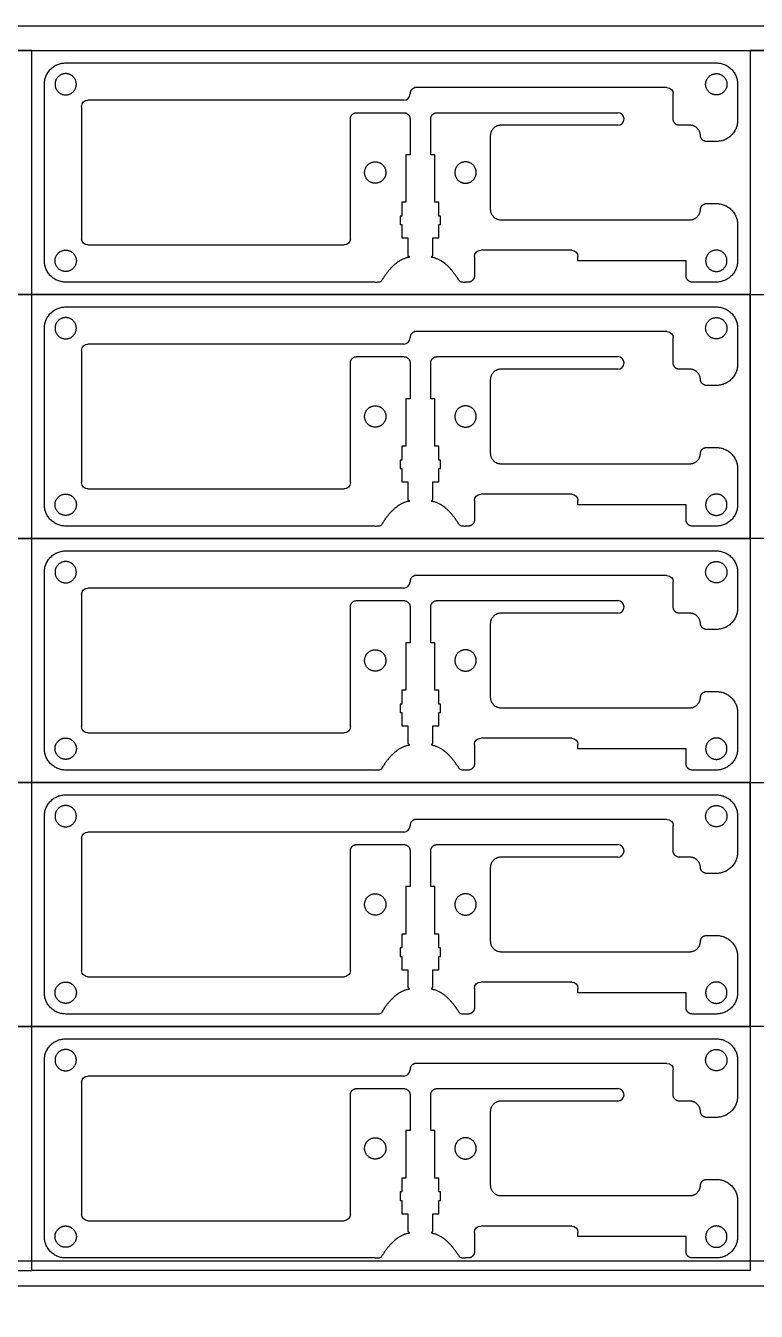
# Model space of a CAD drawing. Header units: millimetres. Extents: x 239 to 3341, y -97 to 676.
# Drawn here: x 2299.5 to 2476.1, y 201.9 to 512.8 of the extents above; entities that cross this region are included whole.
import ezdxf

# ---------------------------------------------------------------- set-up
doc = ezdxf.new("R2010")
doc.units = ezdxf.units.MM
doc.layers.add('Default', color=7, linetype='Continuous')
doc.layers.add('ESP', color=7, linetype='Continuous')

msp = doc.modelspace()

# ---------------------------------------------------------------- linework, layer by layer
at = {"layer": 'Default', "color": 5}
for p, q in [((2444.14, 490.27), (2444.14, 490.23)), ((2444.14, 431.27), (2444.14, 431.23)), ((2444.14, 372.27), (2444.14, 372.23)), ((2444.14, 313.27), (2444.14, 313.23)), ((2444.14, 254.27), (2444.14, 254.23))]:
    msp.add_line(p, q, dxfattribs=at)
at = {"layer": 'Default', "color": 1}
for points in [[(2306.58, 498.65), (2306.58, 501.22), (2309.16, 501.22), (2311.74, 501.22), (2311.74, 498.65), (2311.74, 496.07), (2309.16, 496.07), (2306.58, 496.07), (2306.58, 498.65)], [(2469.05, 498.65), (2469.05, 501.22), (2466.47, 501.22), (2463.89, 501.22), (2463.89, 498.65), (2463.89, 496.07), (2466.47, 496.07), (2469.05, 496.07), (2469.05, 498.65)], [(2381.43, 477.3), (2381.43, 474.72), (2384.01, 474.72), (2386.59, 474.72), (2386.59, 477.3), (2386.59, 479.88), (2384.01, 479.88), (2381.43, 479.88), (2381.43, 477.3)], [(2408.41, 477.3), (2408.41, 474.72), (2405.83, 474.72), (2403.25, 474.72), (2403.25, 477.3), (2403.25, 479.88), (2405.83, 479.88), (2408.41, 479.88), (2408.41, 477.3)], [(2306.58, 455.96), (2306.58, 453.38), (2309.16, 453.38), (2311.74, 453.38), (2311.74, 455.96), (2311.74, 458.54), (2309.16, 458.54), (2306.58, 458.54), (2306.58, 455.96)], [(2469.05, 455.96), (2469.05, 453.38), (2466.47, 453.38), (2463.89, 453.38), (2463.89, 455.96), (2463.89, 458.54), (2466.47, 458.54), (2469.05, 458.54), (2469.05, 455.96)], [(2306.58, 439.65), (2306.58, 442.22), (2309.16, 442.22), (2311.74, 442.22), (2311.74, 439.65), (2311.74, 437.07), (2309.16, 437.07), (2306.58, 437.07), (2306.58, 439.65)], [(2469.05, 439.65), (2469.05, 442.22), (2466.47, 442.22), (2463.89, 442.22), (2463.89, 439.65), (2463.89, 437.07), (2466.47, 437.07), (2469.05, 437.07), (2469.05, 439.65)], [(2381.43, 418.3), (2381.43, 415.72), (2384.01, 415.72), (2386.59, 415.72), (2386.59, 418.3), (2386.59, 420.88), (2384.01, 420.88), (2381.43, 420.88), (2381.43, 418.3)], [(2408.41, 418.3), (2408.41, 415.72), (2405.83, 415.72), (2403.25, 415.72), (2403.25, 418.3), (2403.25, 420.88), (2405.83, 420.88), (2408.41, 420.88), (2408.41, 418.3)], [(2306.58, 396.96), (2306.58, 394.38), (2309.16, 394.38), (2311.74, 394.38), (2311.74, 396.96), (2311.74, 399.54), (2309.16, 399.54), (2306.58, 399.54), (2306.58, 396.96)], [(2469.05, 396.96), (2469.05, 394.38), (2466.47, 394.38), (2463.89, 394.38), (2463.89, 396.96), (2463.89, 399.54), (2466.47, 399.54), (2469.05, 399.54), (2469.05, 396.96)], [(2306.58, 380.65), (2306.58, 383.22), (2309.16, 383.22), (2311.74, 383.22), (2311.74, 380.65), (2311.74, 378.07), (2309.16, 378.07), (2306.58, 378.07), (2306.58, 380.65)], [(2469.05, 380.65), (2469.05, 383.22), (2466.47, 383.22), (2463.89, 383.22), (2463.89, 380.65), (2463.89, 378.07), (2466.47, 378.07), (2469.05, 378.07), (2469.05, 380.65)], [(2381.43, 359.3), (2381.43, 356.72), (2384.01, 356.72), (2386.59, 356.72), (2386.59, 359.3), (2386.59, 361.88), (2384.01, 361.88), (2381.43, 361.88), (2381.43, 359.3)], [(2408.41, 359.3), (2408.41, 356.72), (2405.83, 356.72), (2403.25, 356.72), (2403.25, 359.3), (2403.25, 361.88), (2405.83, 361.88), (2408.41, 361.88), (2408.41, 359.3)], [(2306.58, 337.96), (2306.58, 335.38), (2309.16, 335.38), (2311.74, 335.38), (2311.74, 337.96), (2311.74, 340.54), (2309.16, 340.54), (2306.58, 340.54), (2306.58, 337.96)], [(2469.05, 337.96), (2469.05, 335.38), (2466.47, 335.38), (2463.89, 335.38), (2463.89, 337.96), (2463.89, 340.54), (2466.47, 340.54), (2469.05, 340.54), (2469.05, 337.96)], [(2306.58, 321.65), (2306.58, 324.22), (2309.16, 324.22), (2311.74, 324.22), (2311.74, 321.65), (2311.74, 319.07), (2309.16, 319.07), (2306.58, 319.07), (2306.58, 321.65)], [(2469.05, 321.65), (2469.05, 324.22), (2466.47, 324.22), (2463.89, 324.22), (2463.89, 321.65), (2463.89, 319.07), (2466.47, 319.07), (2469.05, 319.07), (2469.05, 321.65)], [(2381.43, 300.3), (2381.43, 297.72), (2384.01, 297.72), (2386.59, 297.72), (2386.59, 300.3), (2386.59, 302.88), (2384.01, 302.88), (2381.43, 302.88), (2381.43, 300.3)], [(2408.41, 300.3), (2408.41, 297.72), (2405.83, 297.72), (2403.25, 297.72), (2403.25, 300.3), (2403.25, 302.88), (2405.83, 302.88), (2408.41, 302.88), (2408.41, 300.3)], [(2306.58, 278.96), (2306.58, 276.38), (2309.16, 276.38), (2311.74, 276.38), (2311.74, 278.96), (2311.74, 281.54), (2309.16, 281.54), (2306.58, 281.54), (2306.58, 278.96)], [(2469.05, 278.96), (2469.05, 276.38), (2466.47, 276.38), (2463.89, 276.38), (2463.89, 278.96), (2463.89, 281.54), (2466.47, 281.54), (2469.05, 281.54), (2469.05, 278.96)], [(2306.58, 262.65), (2306.58, 265.22), (2309.16, 265.22), (2311.74, 265.22), (2311.74, 262.65), (2311.74, 260.07), (2309.16, 260.07), (2306.58, 260.07), (2306.58, 262.65)], [(2469.05, 262.65), (2469.05, 265.22), (2466.47, 265.22), (2463.89, 265.22), (2463.89, 262.65), (2463.89, 260.07), (2466.47, 260.07), (2469.05, 260.07), (2469.05, 262.65)], [(2381.43, 241.3), (2381.43, 238.72), (2384.01, 238.72), (2386.59, 238.72), (2386.59, 241.3), (2386.59, 243.88), (2384.01, 243.88), (2381.43, 243.88), (2381.43, 241.3)], [(2408.41, 241.3), (2408.41, 238.72), (2405.83, 238.72), (2403.25, 238.72), (2403.25, 241.3), (2403.25, 243.88), (2405.83, 243.88), (2408.41, 243.88), (2408.41, 241.3)], [(2306.58, 219.96), (2306.58, 217.38), (2309.16, 217.38), (2311.74, 217.38), (2311.74, 219.96), (2311.74, 222.54), (2309.16, 222.54), (2306.58, 222.54), (2306.58, 219.96)], [(2469.05, 219.96), (2469.05, 217.38), (2466.47, 217.38), (2463.89, 217.38), (2463.89, 219.96), (2463.89, 222.54), (2466.47, 222.54), (2469.05, 222.54), (2469.05, 219.96)]]:
    msp.add_rational_spline(points, [1, 0.707106781187, 1, 0.707106781187, 1, 0.707106781187, 1, 0.707106781187, 1], degree=2, knots=[0, 0, 0, 4.052164, 4.052164, 8.104327, 8.104327, 12.156491, 12.156491, 16.208655, 16.208655, 16.208655], dxfattribs=at)
at = {"layer": 'ESP', "color": 5}
for p, q in [((2304, 455.96), (2304, 498.65)), ((2471.63, 498.65), (2471.63, 489.96)), ((2379.5, 491.77), (2390.92, 491.77)), ((2411.83, 486.19), (2411.83, 468.41)), ((2466.47, 484.8), (2464.13, 484.8)), ((2464.13, 469.8), (2466.47, 469.8)), ((2414.37, 465.87), (2460.09, 465.87)), ((2471.63, 464.65), (2471.63, 455.96)), ((2406.5, 450.8), (2405.83, 450.8)), ((2466.47, 450.8), (2460.65, 450.8)), ((2304, 396.96), (2304, 439.65)), ((2471.63, 439.65), (2471.63, 430.96)), ((2379.5, 432.77), (2390.92, 432.77)), ((2411.83, 427.19), (2411.83, 409.41)), ((2466.47, 425.8), (2464.13, 425.8)), ((2464.13, 410.8), (2466.47, 410.8)), ((2414.37, 406.87), (2460.09, 406.87)), ((2471.63, 405.65), (2471.63, 396.96)), ((2406.5, 391.8), (2405.83, 391.8)), ((2466.47, 391.8), (2460.65, 391.8)), ((2304, 337.96), (2304, 380.65)), ((2471.63, 380.65), (2471.63, 371.96)), ((2379.5, 373.77), (2390.92, 373.77)), ((2411.83, 368.19), (2411.83, 350.41)), ((2466.47, 366.8), (2464.13, 366.8)), ((2464.13, 351.8), (2466.47, 351.8)), ((2414.37, 347.87), (2460.09, 347.87)), ((2471.63, 346.65), (2471.63, 337.96)), ((2406.5, 332.8), (2405.83, 332.8)), ((2466.47, 332.8), (2460.65, 332.8)), ((2304, 278.96), (2304, 321.65)), ((2471.63, 321.65), (2471.63, 312.96)), ((2379.5, 314.77), (2390.92, 314.77)), ((2411.83, 309.19), (2411.83, 291.41)), ((2466.47, 307.8), (2464.13, 307.8)), ((2464.13, 292.8), (2466.47, 292.8)), ((2414.37, 288.87), (2460.09, 288.87)), ((2471.63, 287.65), (2471.63, 278.96)), ((2406.5, 273.8), (2405.83, 273.8)), ((2466.47, 273.8), (2460.65, 273.8)), ((2304, 219.96), (2304, 262.65)), ((2471.63, 262.65), (2471.63, 253.96)), ((2379.5, 255.77), (2390.92, 255.77)), ((2411.83, 250.19), (2411.83, 232.41)), ((2466.47, 248.8), (2464.13, 248.8)), ((2464.13, 233.8), (2466.47, 233.8)), ((2414.37, 229.87), (2460.09, 229.87)), ((2471.63, 228.65), (2471.63, 219.96)), ((2406.5, 214.8), (2405.83, 214.8)), ((2466.47, 214.8), (2460.65, 214.8))]:
    msp.add_line(p, q, dxfattribs=at)
at = {"layer": 'ESP'}
for points in [[(2121.36, 512.8), (3340.56, 512.8), (3340.56, -96.8), (2121.36, -96.8)], [(2121.36, 512.8), (2730.96, 512.8), (2730.96, 208), (2121.36, 208)], [(2127.36, 506.8), (2724.96, 506.8), (2724.96, 214), (2127.36, 214)], [(2127.36, 447.8), (2301, 447.8), (2301, 506.8), (2127.36, 506.8)], [(2474.63, 447.8), (2301, 447.8), (2301, 506.8), (2474.63, 506.8)], [(2474.63, 447.8), (2648.27, 447.8), (2648.27, 506.8), (2474.63, 506.8)], [(2127.36, 388.8), (2301, 388.8), (2301, 447.8), (2127.36, 447.8)], [(2474.63, 388.8), (2301, 388.8), (2301, 447.8), (2474.63, 447.8)], [(2648.27, 388.8), (2474.63, 388.8), (2474.63, 447.8), (2648.27, 447.8)], [(2127.36, 329.8), (2301, 329.8), (2301, 388.8), (2127.36, 388.8)], [(2474.63, 329.8), (2301, 329.8), (2301, 388.8), (2474.63, 388.8)], [(2474.63, 329.8), (2648.27, 329.8), (2648.27, 388.8), (2474.63, 388.8)], [(2127.36, 270.8), (2301, 270.8), (2301, 329.8), (2127.36, 329.8)], [(2474.63, 270.8), (2301, 270.8), (2301, 329.8), (2474.63, 329.8)], [(2648.27, 270.8), (2474.63, 270.8), (2474.63, 329.8), (2648.27, 329.8)], [(2127.36, 211.8), (2301, 211.8), (2301, 270.8), (2127.36, 270.8)], [(2474.63, 211.8), (2301, 211.8), (2301, 270.8), (2474.63, 270.8)]]:
    msp.add_lwpolyline(points, close=True, dxfattribs=at)
at = {"layer": 'ESP', "color": 5}
for points in [[(2309.16, 503.8), (2348, 503.8), (2466.47, 503.8)], [(2390.92, 494.8), (2378, 494.8), (2348, 494.8), (2314.5, 494.8)], [(2456.04, 490.23), (2456.04, 493.3), (2456.04, 496.34)], [(2313, 493.3), (2313, 461.3)], [(2378, 461.3), (2378, 490.27)], [(2392.42, 490.27), (2392.42, 481.6), (2391.42, 481.6), (2391.42, 470.11), (2390.42, 470.11), (2390.42, 466.77), (2390.01, 466.77), (2390.01, 464.74), (2390.42, 464.74), (2390.42, 461.5), (2391.92, 461.5), (2391.92, 457.26), (2392.17, 457), (2392.17, 456.78)], [(2397.66, 456.78), (2397.66, 457), (2397.91, 457.26), (2397.91, 461.5), (2399.41, 461.5), (2399.41, 464.74), (2399.82, 464.74), (2399.82, 466.77), (2399.41, 466.77), (2399.41, 470.11), (2398.42, 470.11), (2398.42, 481.6), (2397.42, 481.6), (2397.42, 490.27)], [(2314.5, 459.8), (2348, 459.8), (2376.5, 459.8)], [(2431.5, 458.5), (2409.5, 458.5)], [(2408, 457), (2408, 455.96), (2408, 453.11), (2408, 452.3)], [(2459.15, 452.3), (2459.15, 452.71), (2459.15, 455.96), (2433, 455.96), (2433, 457)], [(2384, 450.8), (2348, 450.8), (2309.16, 450.8)], [(2309.16, 444.8), (2348, 444.8), (2466.47, 444.8)], [(2390.92, 435.8), (2378, 435.8), (2348, 435.8), (2314.5, 435.8)], [(2456.04, 431.23), (2456.04, 434.3), (2456.04, 437.34)], [(2313, 434.3), (2313, 402.3)], [(2378, 402.3), (2378, 431.27)], [(2392.42, 431.27), (2392.42, 422.6), (2391.42, 422.6), (2391.42, 411.11), (2390.42, 411.11), (2390.42, 407.77), (2390.01, 407.77), (2390.01, 405.74), (2390.42, 405.74), (2390.42, 402.5), (2391.92, 402.5), (2391.92, 398.26), (2392.17, 398), (2392.17, 397.78)], [(2397.66, 397.78), (2397.66, 398), (2397.91, 398.26), (2397.91, 402.5), (2399.41, 402.5), (2399.41, 405.74), (2399.82, 405.74), (2399.82, 407.77), (2399.41, 407.77), (2399.41, 411.11), (2398.42, 411.11), (2398.42, 422.6), (2397.42, 422.6), (2397.42, 431.27)], [(2314.5, 400.8), (2348, 400.8), (2376.5, 400.8)], [(2408, 398), (2408, 396.96), (2408, 394.11), (2408, 393.3)], [(2431.5, 399.5), (2409.5, 399.5)], [(2459.15, 393.3), (2459.15, 393.71), (2459.15, 396.96), (2433, 396.96), (2433, 398)], [(2384, 391.8), (2348, 391.8), (2309.16, 391.8)], [(2309.16, 385.8), (2348, 385.8), (2466.47, 385.8)], [(2390.92, 376.8), (2378, 376.8), (2348, 376.8), (2314.5, 376.8)], [(2456.04, 372.23), (2456.04, 375.3), (2456.04, 378.34)], [(2313, 375.3), (2313, 343.3)], [(2378, 343.3), (2378, 372.27)], [(2392.42, 372.27), (2392.42, 363.6), (2391.42, 363.6), (2391.42, 352.11), (2390.42, 352.11), (2390.42, 348.77), (2390.01, 348.77), (2390.01, 346.74), (2390.42, 346.74), (2390.42, 343.5), (2391.92, 343.5), (2391.92, 339.26), (2392.17, 339), (2392.17, 338.78)], [(2397.66, 338.78), (2397.66, 339), (2397.91, 339.26), (2397.91, 343.5), (2399.41, 343.5), (2399.41, 346.74), (2399.82, 346.74), (2399.82, 348.77), (2399.41, 348.77), (2399.41, 352.11), (2398.42, 352.11), (2398.42, 363.6), (2397.42, 363.6), (2397.42, 372.27)], [(2314.5, 341.8), (2348, 341.8), (2376.5, 341.8)], [(2408, 339), (2408, 337.96), (2408, 335.11), (2408, 334.3)], [(2431.5, 340.5), (2409.5, 340.5)], [(2459.15, 334.3), (2459.15, 334.71), (2459.15, 337.96), (2433, 337.96), (2433, 339)], [(2384, 332.8), (2348, 332.8), (2309.16, 332.8)], [(2309.16, 326.8), (2348, 326.8), (2466.47, 326.8)], [(2390.92, 317.8), (2378, 317.8), (2348, 317.8), (2314.5, 317.8)], [(2456.04, 313.23), (2456.04, 316.3), (2456.04, 319.34)], [(2313, 316.3), (2313, 284.3)], [(2378, 284.3), (2378, 313.27)], [(2392.42, 313.27), (2392.42, 304.6), (2391.42, 304.6), (2391.42, 293.11), (2390.42, 293.11), (2390.42, 289.77), (2390.01, 289.77), (2390.01, 287.74), (2390.42, 287.74), (2390.42, 284.5), (2391.92, 284.5), (2391.92, 280.26), (2392.17, 280), (2392.17, 279.78)], [(2397.66, 279.78), (2397.66, 280), (2397.91, 280.26), (2397.91, 284.5), (2399.41, 284.5), (2399.41, 287.74), (2399.82, 287.74), (2399.82, 289.77), (2399.41, 289.77), (2399.41, 293.11), (2398.42, 293.11), (2398.42, 304.6), (2397.42, 304.6), (2397.42, 313.27)], [(2314.5, 282.8), (2348, 282.8), (2376.5, 282.8)], [(2408, 280), (2408, 278.96), (2408, 276.11), (2408, 275.3)], [(2431.5, 281.5), (2409.5, 281.5)], [(2459.15, 275.3), (2459.15, 275.71), (2459.15, 278.96), (2433, 278.96), (2433, 280)], [(2384, 273.8), (2348, 273.8), (2309.16, 273.8)], [(2309.16, 267.8), (2348, 267.8), (2466.47, 267.8)], [(2390.92, 258.8), (2378, 258.8), (2348, 258.8), (2314.5, 258.8)], [(2456.04, 254.23), (2456.04, 257.3), (2456.04, 260.34)], [(2313, 257.3), (2313, 225.3)], [(2378, 225.3), (2378, 254.27)], [(2392.42, 254.27), (2392.42, 245.6), (2391.42, 245.6), (2391.42, 234.11), (2390.42, 234.11), (2390.42, 230.77), (2390.01, 230.77), (2390.01, 228.74), (2390.42, 228.74), (2390.42, 225.5), (2391.92, 225.5), (2391.92, 221.26), (2392.17, 221), (2392.17, 220.78)], [(2397.66, 220.78), (2397.66, 221), (2397.91, 221.26), (2397.91, 225.5), (2399.41, 225.5), (2399.41, 228.74), (2399.82, 228.74), (2399.82, 230.77), (2399.41, 230.77), (2399.41, 234.11), (2398.42, 234.11), (2398.42, 245.6), (2397.42, 245.6), (2397.42, 254.27)], [(2314.5, 223.8), (2348, 223.8), (2376.5, 223.8)], [(2408, 221), (2408, 219.96), (2408, 217.11), (2408, 216.3)], [(2431.5, 222.5), (2409.5, 222.5)], [(2459.15, 216.3), (2459.15, 216.71), (2459.15, 219.96), (2433, 219.96), (2433, 221)], [(2384, 214.8), (2348, 214.8), (2309.16, 214.8)]]:
    msp.add_lwpolyline(points, dxfattribs=at)
for points in [[(2392.42, 496.3), (2392.42, 496.34)], [(2392.42, 437.3), (2392.42, 437.34)], [(2392.42, 378.3), (2392.42, 378.34)], [(2392.42, 319.3), (2392.42, 319.34)], [(2392.42, 260.3), (2392.42, 260.34)]]:
    msp.add_lwpolyline(points, close=True, dxfattribs=at)
at = {"layer": 'ESP', "color": 5, "extrusion": (0, 0, -1)}
for centre, start, end in [((-2454.54, 496.34), 90, 180), ((-2314.5, 493.3), 0, 90), ((-2314.5, 461.3), 270, 0), ((-2376.5, 461.3), 180, 270), ((-2409.5, 457), 360, 90), ((-2431.5, 457), 90, 180), ((-2454.54, 437.34), 90, 180), ((-2314.5, 434.3), 0, 90), ((-2314.5, 402.3), 270, 0), ((-2376.5, 402.3), 180, 270), ((-2409.5, 398), 360, 90), ((-2431.5, 398), 90, 180), ((-2454.54, 378.34), 90, 180), ((-2314.5, 375.3), 0, 90), ((-2314.5, 343.3), 270, 0), ((-2376.5, 343.3), 180, 270), ((-2409.5, 339), 360, 90), ((-2431.5, 339), 90, 180), ((-2454.54, 319.34), 90, 180), ((-2314.5, 316.3), 0, 90), ((-2314.5, 284.3), 270, 0), ((-2376.5, 284.3), 180, 270), ((-2409.5, 280), 360, 90), ((-2431.5, 280), 90, 180), ((-2454.54, 260.34), 90, 180), ((-2314.5, 257.3), 0, 90), ((-2314.5, 225.3), 270, 0), ((-2376.5, 225.3), 180, 270), ((-2409.5, 221), 360, 90), ((-2431.5, 221), 90, 180)]:
    msp.add_arc(centre, 1.5, start, end, dxfattribs=at)
at = {"layer": 'ESP', "color": 5}
for centre, radius, start, end in [((2390.92, 496.3), 1.5, 270, 0), ((2442.64, 490.25), 1.52, 270, 90), ((2384, 461.26), 10.45, 270, 275.047), ((2384.84, 451.76), 0.914, 275.047, 328.5465), ((2404.99, 451.76), 0.914, 211.4535, 264.9521), ((2405.83, 461.26), 10.45, 264.9521, 270), ((2390.92, 437.3), 1.5, 270, 0), ((2442.64, 431.25), 1.52, 270, 90), ((2384, 402.26), 10.45, 270, 275.047), ((2384.84, 392.76), 0.914, 275.047, 328.5465), ((2404.99, 392.76), 0.914, 211.4535, 264.9521), ((2405.83, 402.26), 10.45, 264.9521, 270), ((2390.92, 378.3), 1.5, 270, 0), ((2442.64, 372.25), 1.52, 270, 90), ((2384, 343.26), 10.45, 270, 275.047), ((2384.84, 333.76), 0.914, 275.047, 328.5465), ((2404.99, 333.76), 0.914, 211.4535, 264.9521), ((2405.83, 343.26), 10.45, 264.9521, 270), ((2390.92, 319.3), 1.5, 270, 0), ((2442.64, 313.25), 1.52, 270, 90), ((2384, 284.26), 10.45, 270, 275.047), ((2384.84, 274.76), 0.914, 275.047, 328.5465), ((2404.99, 274.76), 0.914, 211.4535, 264.9521), ((2405.83, 284.26), 10.45, 264.9521, 270), ((2390.92, 260.3), 1.5, 270, 0), ((2442.64, 254.25), 1.52, 270, 90), ((2384, 225.26), 10.45, 270, 275.047), ((2384.84, 215.76), 0.914, 275.047, 328.5465), ((2404.99, 215.76), 0.914, 211.4535, 264.9521), ((2405.83, 225.26), 10.45, 264.9521, 270)]:
    msp.add_arc(centre, radius, start, end, dxfattribs=at)
for points, weights in [([(2304, 498.65), (2304, 503.8), (2309.16, 503.8)], [1, 0.707106781187, 1]), ([(2466.47, 503.8), (2471.63, 503.8), (2471.63, 498.65)], [1, 0.707106781187, 1]), ([(2378, 490.27), (2378, 491.77), (2379.5, 491.77)], [1, 0.707106781186, 1]), ([(2390.92, 491.77), (2392.42, 491.77), (2392.42, 490.27)], [1, 0.707106781186, 1]), ([(2397.42, 490.27), (2397.42, 491.77), (2398.92, 491.77)], [1.00000237525, 0.707108460738, 1.00000237525]), ([(2414.37, 488.73), (2411.83, 488.73), (2411.83, 486.19)], [1.00000237525, 0.707108460738, 1.00000237525]), ([(2457.54, 488.73), (2456.04, 488.73), (2456.04, 490.23)], [1, 0.707106781187, 1]), ([(2462.63, 486.26), (2462.56, 488.73), (2460.09, 488.73)], [1, 0.716668585461, 1]), ([(2471.63, 489.96), (2471.63, 484.8), (2466.47, 484.8)], [1, 0.707106781186, 1]), ([(2464.13, 484.8), (2462.67, 484.8), (2462.63, 486.26)], [1, 0.716668585461, 1]), ([(2462.63, 468.35), (2462.67, 469.8), (2464.13, 469.8)], [1.00000237525, 0.716670287724, 1.00000237525]), ([(2466.47, 469.8), (2471.63, 469.8), (2471.63, 464.65)], [1.00000237525, 0.707108460739, 1.00000237525]), ([(2411.83, 468.41), (2411.83, 465.87), (2414.37, 465.87)], [1.00000237525, 0.707108460738, 1.00000237525]), ([(2460.09, 465.87), (2462.56, 465.87), (2462.63, 468.35)], [1.00000237525, 0.716670287724, 1.00000237525]), ([(2309.16, 450.8), (2304, 450.8), (2304, 455.96)], [1, 0.707106781187, 1]), ([(2392.17, 456.78), (2388.63, 456.21), (2385.62, 451.28)], [1, 0.979064273689, 1]), ([(2404.21, 451.28), (2401.2, 456.21), (2397.66, 456.78)], [1.00000237525, 0.979066609271, 1.00000237525]), ([(2471.63, 455.96), (2471.63, 450.8), (2466.47, 450.8)], [1.00000237525, 0.707108460738, 1.00000237525]), ([(2408, 452.3), (2408, 450.8), (2406.5, 450.8)], [1, 0.707106781187, 1]), ([(2460.65, 450.8), (2459.15, 450.8), (2459.15, 452.3)], [1.00000237525, 0.707108460738, 1.00000237525]), ([(2304, 439.65), (2304, 444.8), (2309.16, 444.8)], [1, 0.707106781187, 1]), ([(2466.47, 444.8), (2471.63, 444.8), (2471.63, 439.65)], [1, 0.707106781187, 1]), ([(2378, 431.27), (2378, 432.77), (2379.5, 432.77)], [1, 0.707106781186, 1]), ([(2390.92, 432.77), (2392.42, 432.77), (2392.42, 431.27)], [1, 0.707106781186, 1]), ([(2397.42, 431.27), (2397.42, 432.77), (2398.92, 432.77)], [1.00000237525, 0.707108460738, 1.00000237525]), ([(2414.37, 429.73), (2411.83, 429.73), (2411.83, 427.19)], [1.00000237525, 0.707108460738, 1.00000237525]), ([(2457.54, 429.73), (2456.04, 429.73), (2456.04, 431.23)], [1, 0.707106781187, 1]), ([(2462.63, 427.26), (2462.56, 429.73), (2460.09, 429.73)], [1, 0.716668585461, 1]), ([(2471.63, 430.96), (2471.63, 425.8), (2466.47, 425.8)], [1, 0.707106781186, 1]), ([(2464.13, 425.8), (2462.67, 425.8), (2462.63, 427.26)], [1, 0.716668585461, 1]), ([(2462.63, 409.35), (2462.67, 410.8), (2464.13, 410.8)], [1.00000237525, 0.716670287724, 1.00000237525]), ([(2466.47, 410.8), (2471.63, 410.8), (2471.63, 405.65)], [1.00000237525, 0.707108460739, 1.00000237525]), ([(2411.83, 409.41), (2411.83, 406.87), (2414.37, 406.87)], [1.00000237525, 0.707108460738, 1.00000237525]), ([(2460.09, 406.87), (2462.56, 406.87), (2462.63, 409.35)], [1.00000237525, 0.716670287724, 1.00000237525]), ([(2309.16, 391.8), (2304, 391.8), (2304, 396.96)], [1, 0.707106781187, 1]), ([(2392.17, 397.78), (2388.63, 397.21), (2385.62, 392.28)], [1, 0.979064273689, 1]), ([(2404.21, 392.28), (2401.2, 397.21), (2397.66, 397.78)], [1.00000237525, 0.979066609271, 1.00000237525]), ([(2471.63, 396.96), (2471.63, 391.8), (2466.47, 391.8)], [1.00000237525, 0.707108460738, 1.00000237525]), ([(2408, 393.3), (2408, 391.8), (2406.5, 391.8)], [1, 0.707106781187, 1]), ([(2460.65, 391.8), (2459.15, 391.8), (2459.15, 393.3)], [1.00000237525, 0.707108460738, 1.00000237525]), ([(2304, 380.65), (2304, 385.8), (2309.16, 385.8)], [1, 0.707106781187, 1]), ([(2466.47, 385.8), (2471.63, 385.8), (2471.63, 380.65)], [1, 0.707106781187, 1]), ([(2378, 372.27), (2378, 373.77), (2379.5, 373.77)], [1, 0.707106781186, 1]), ([(2390.92, 373.77), (2392.42, 373.77), (2392.42, 372.27)], [1, 0.707106781186, 1]), ([(2397.42, 372.27), (2397.42, 373.77), (2398.92, 373.77)], [1.00000237525, 0.707108460738, 1.00000237525]), ([(2414.37, 370.73), (2411.83, 370.73), (2411.83, 368.19)], [1.00000237525, 0.707108460738, 1.00000237525]), ([(2457.54, 370.73), (2456.04, 370.73), (2456.04, 372.23)], [1, 0.707106781187, 1]), ([(2462.63, 368.26), (2462.56, 370.73), (2460.09, 370.73)], [1, 0.716668585461, 1]), ([(2471.63, 371.96), (2471.63, 366.8), (2466.47, 366.8)], [1, 0.707106781186, 1]), ([(2464.13, 366.8), (2462.67, 366.8), (2462.63, 368.26)], [1, 0.716668585461, 1]), ([(2462.63, 350.35), (2462.67, 351.8), (2464.13, 351.8)], [1.00000237525, 0.716670287724, 1.00000237525]), ([(2466.47, 351.8), (2471.63, 351.8), (2471.63, 346.65)], [1.00000237525, 0.707108460739, 1.00000237525]), ([(2411.83, 350.41), (2411.83, 347.87), (2414.37, 347.87)], [1.00000237525, 0.707108460738, 1.00000237525]), ([(2460.09, 347.87), (2462.56, 347.87), (2462.63, 350.35)], [1.00000237525, 0.716670287724, 1.00000237525]), ([(2309.16, 332.8), (2304, 332.8), (2304, 337.96)], [1, 0.707106781187, 1]), ([(2392.17, 338.78), (2388.63, 338.21), (2385.62, 333.28)], [1, 0.979064273689, 1]), ([(2404.21, 333.28), (2401.2, 338.21), (2397.66, 338.78)], [1.00000237525, 0.979066609271, 1.00000237525]), ([(2471.63, 337.96), (2471.63, 332.8), (2466.47, 332.8)], [1.00000237525, 0.707108460738, 1.00000237525]), ([(2408, 334.3), (2408, 332.8), (2406.5, 332.8)], [1, 0.707106781187, 1]), ([(2460.65, 332.8), (2459.15, 332.8), (2459.15, 334.3)], [1.00000237525, 0.707108460738, 1.00000237525]), ([(2304, 321.65), (2304, 326.8), (2309.16, 326.8)], [1, 0.707106781187, 1]), ([(2466.47, 326.8), (2471.63, 326.8), (2471.63, 321.65)], [1, 0.707106781187, 1]), ([(2378, 313.27), (2378, 314.77), (2379.5, 314.77)], [1, 0.707106781186, 1]), ([(2390.92, 314.77), (2392.42, 314.77), (2392.42, 313.27)], [1, 0.707106781186, 1]), ([(2397.42, 313.27), (2397.42, 314.77), (2398.92, 314.77)], [1.00000237525, 0.707108460738, 1.00000237525]), ([(2414.37, 311.73), (2411.83, 311.73), (2411.83, 309.19)], [1.00000237525, 0.707108460738, 1.00000237525]), ([(2457.54, 311.73), (2456.04, 311.73), (2456.04, 313.23)], [1, 0.707106781187, 1]), ([(2462.63, 309.26), (2462.56, 311.73), (2460.09, 311.73)], [1, 0.716668585461, 1]), ([(2471.63, 312.96), (2471.63, 307.8), (2466.47, 307.8)], [1, 0.707106781186, 1]), ([(2464.13, 307.8), (2462.67, 307.8), (2462.63, 309.26)], [1, 0.716668585461, 1]), ([(2462.63, 291.35), (2462.67, 292.8), (2464.13, 292.8)], [1.00000237525, 0.716670287724, 1.00000237525]), ([(2466.47, 292.8), (2471.63, 292.8), (2471.63, 287.65)], [1.00000237525, 0.707108460739, 1.00000237525]), ([(2411.83, 291.41), (2411.83, 288.87), (2414.37, 288.87)], [1.00000237525, 0.707108460738, 1.00000237525]), ([(2460.09, 288.87), (2462.56, 288.87), (2462.63, 291.35)], [1.00000237525, 0.716670287724, 1.00000237525]), ([(2309.16, 273.8), (2304, 273.8), (2304, 278.96)], [1, 0.707106781187, 1]), ([(2392.17, 279.78), (2388.63, 279.21), (2385.62, 274.28)], [1, 0.979064273689, 1]), ([(2404.21, 274.28), (2401.2, 279.21), (2397.66, 279.78)], [1.00000237525, 0.979066609271, 1.00000237525]), ([(2471.63, 278.96), (2471.63, 273.8), (2466.47, 273.8)], [1.00000237525, 0.707108460738, 1.00000237525]), ([(2408, 275.3), (2408, 273.8), (2406.5, 273.8)], [1, 0.707106781187, 1]), ([(2460.65, 273.8), (2459.15, 273.8), (2459.15, 275.3)], [1.00000237525, 0.707108460738, 1.00000237525]), ([(2304, 262.65), (2304, 267.8), (2309.16, 267.8)], [1, 0.707106781187, 1]), ([(2466.47, 267.8), (2471.63, 267.8), (2471.63, 262.65)], [1, 0.707106781187, 1]), ([(2378, 254.27), (2378, 255.77), (2379.5, 255.77)], [1, 0.707106781186, 1]), ([(2390.92, 255.77), (2392.42, 255.77), (2392.42, 254.27)], [1, 0.707106781186, 1]), ([(2397.42, 254.27), (2397.42, 255.77), (2398.92, 255.77)], [1.00000237525, 0.707108460738, 1.00000237525]), ([(2414.37, 252.73), (2411.83, 252.73), (2411.83, 250.19)], [1.00000237525, 0.707108460738, 1.00000237525]), ([(2457.54, 252.73), (2456.04, 252.73), (2456.04, 254.23)], [1, 0.707106781187, 1]), ([(2462.63, 250.26), (2462.56, 252.73), (2460.09, 252.73)], [1, 0.716668585461, 1]), ([(2471.63, 253.96), (2471.63, 248.8), (2466.47, 248.8)], [1, 0.707106781186, 1]), ([(2464.13, 248.8), (2462.67, 248.8), (2462.63, 250.26)], [1, 0.716668585461, 1]), ([(2462.63, 232.35), (2462.67, 233.8), (2464.13, 233.8)], [1.00000237525, 0.716670287724, 1.00000237525]), ([(2466.47, 233.8), (2471.63, 233.8), (2471.63, 228.65)], [1.00000237525, 0.707108460739, 1.00000237525]), ([(2411.83, 232.41), (2411.83, 229.87), (2414.37, 229.87)], [1.00000237525, 0.707108460738, 1.00000237525]), ([(2460.09, 229.87), (2462.56, 229.87), (2462.63, 232.35)], [1.00000237525, 0.716670287724, 1.00000237525]), ([(2392.17, 220.78), (2388.63, 220.21), (2385.62, 215.28)], [1, 0.979064273689, 1]), ([(2404.21, 215.28), (2401.2, 220.21), (2397.66, 220.78)], [1.00000237525, 0.979066609271, 1.00000237525]), ([(2309.16, 214.8), (2304, 214.8), (2304, 219.96)], [1, 0.707106781187, 1]), ([(2471.63, 219.96), (2471.63, 214.8), (2466.47, 214.8)], [1.00000237525, 0.707108460738, 1.00000237525]), ([(2408, 216.3), (2408, 214.8), (2406.5, 214.8)], [1, 0.707106781187, 1]), ([(2460.65, 214.8), (2459.15, 214.8), (2459.15, 216.3)], [1.00000237525, 0.707108460738, 1.00000237525])]:
    msp.add_rational_spline(points, weights, degree=2, dxfattribs=at)
for points in [[(2454.54, 497.84), (2424.23, 497.84), (2393.92, 497.84), (2393.29, 497.84), (2392.85, 497.4), (2392.42, 496.96), (2392.42, 496.34)], [(2454.54, 438.84), (2424.23, 438.84), (2393.92, 438.84), (2393.29, 438.84), (2392.85, 438.4), (2392.42, 437.96), (2392.42, 437.34)], [(2454.54, 379.84), (2424.23, 379.84), (2393.92, 379.84), (2393.29, 379.84), (2392.85, 379.4), (2392.42, 378.96), (2392.42, 378.34)], [(2454.54, 320.84), (2424.23, 320.84), (2393.92, 320.84), (2393.29, 320.84), (2392.85, 320.4), (2392.42, 319.96), (2392.42, 319.34)], [(2454.54, 261.84), (2424.23, 261.84), (2393.92, 261.84), (2393.29, 261.84), (2392.85, 261.4), (2392.42, 260.96), (2392.42, 260.34)]]:
    msp.add_rational_spline(points, [1, 1, 1, 0.923879532511, 1, 0.923879532511, 1], degree=2, knots=[0, 0, 0, 1, 1, 1.785398, 1.785398, 2.570796, 2.570796, 2.570796], dxfattribs=at)
for points in [[(2398.92, 491.77), (2402.37, 491.77), (2405.83, 491.77), (2426.09, 491.77), (2442.64, 491.77)], [(2398.92, 432.77), (2402.37, 432.77), (2405.83, 432.77), (2426.09, 432.77), (2442.64, 432.77)], [(2398.92, 373.77), (2402.37, 373.77), (2405.83, 373.77), (2426.09, 373.77), (2442.64, 373.77)], [(2398.92, 314.77), (2402.37, 314.77), (2405.83, 314.77), (2426.09, 314.77), (2442.64, 314.77)], [(2398.92, 255.77), (2402.37, 255.77), (2405.83, 255.77), (2426.09, 255.77), (2442.64, 255.77)]]:
    msp.add_open_spline(points, degree=2, knots=[306.178859, 306.178859, 306.178859, 313.096285, 313.096285, 353.601285, 353.601285, 353.601285], dxfattribs=at)
for points in [[(2442.64, 488.73), (2430.36, 488.73), (2414.37, 488.73)], [(2460.09, 488.73), (2458.72, 488.73), (2457.54, 488.73)], [(2442.64, 429.73), (2430.36, 429.73), (2414.37, 429.73)], [(2460.09, 429.73), (2458.72, 429.73), (2457.54, 429.73)], [(2442.64, 370.73), (2430.36, 370.73), (2414.37, 370.73)], [(2460.09, 370.73), (2458.72, 370.73), (2457.54, 370.73)], [(2442.64, 311.73), (2430.36, 311.73), (2414.37, 311.73)], [(2460.09, 311.73), (2458.72, 311.73), (2457.54, 311.73)], [(2442.64, 252.73), (2430.36, 252.73), (2414.37, 252.73)], [(2460.09, 252.73), (2458.72, 252.73), (2457.54, 252.73)]]:
    msp.add_open_spline(points, degree=2, dxfattribs=at)

doc.saveas('drawing.dxf')
